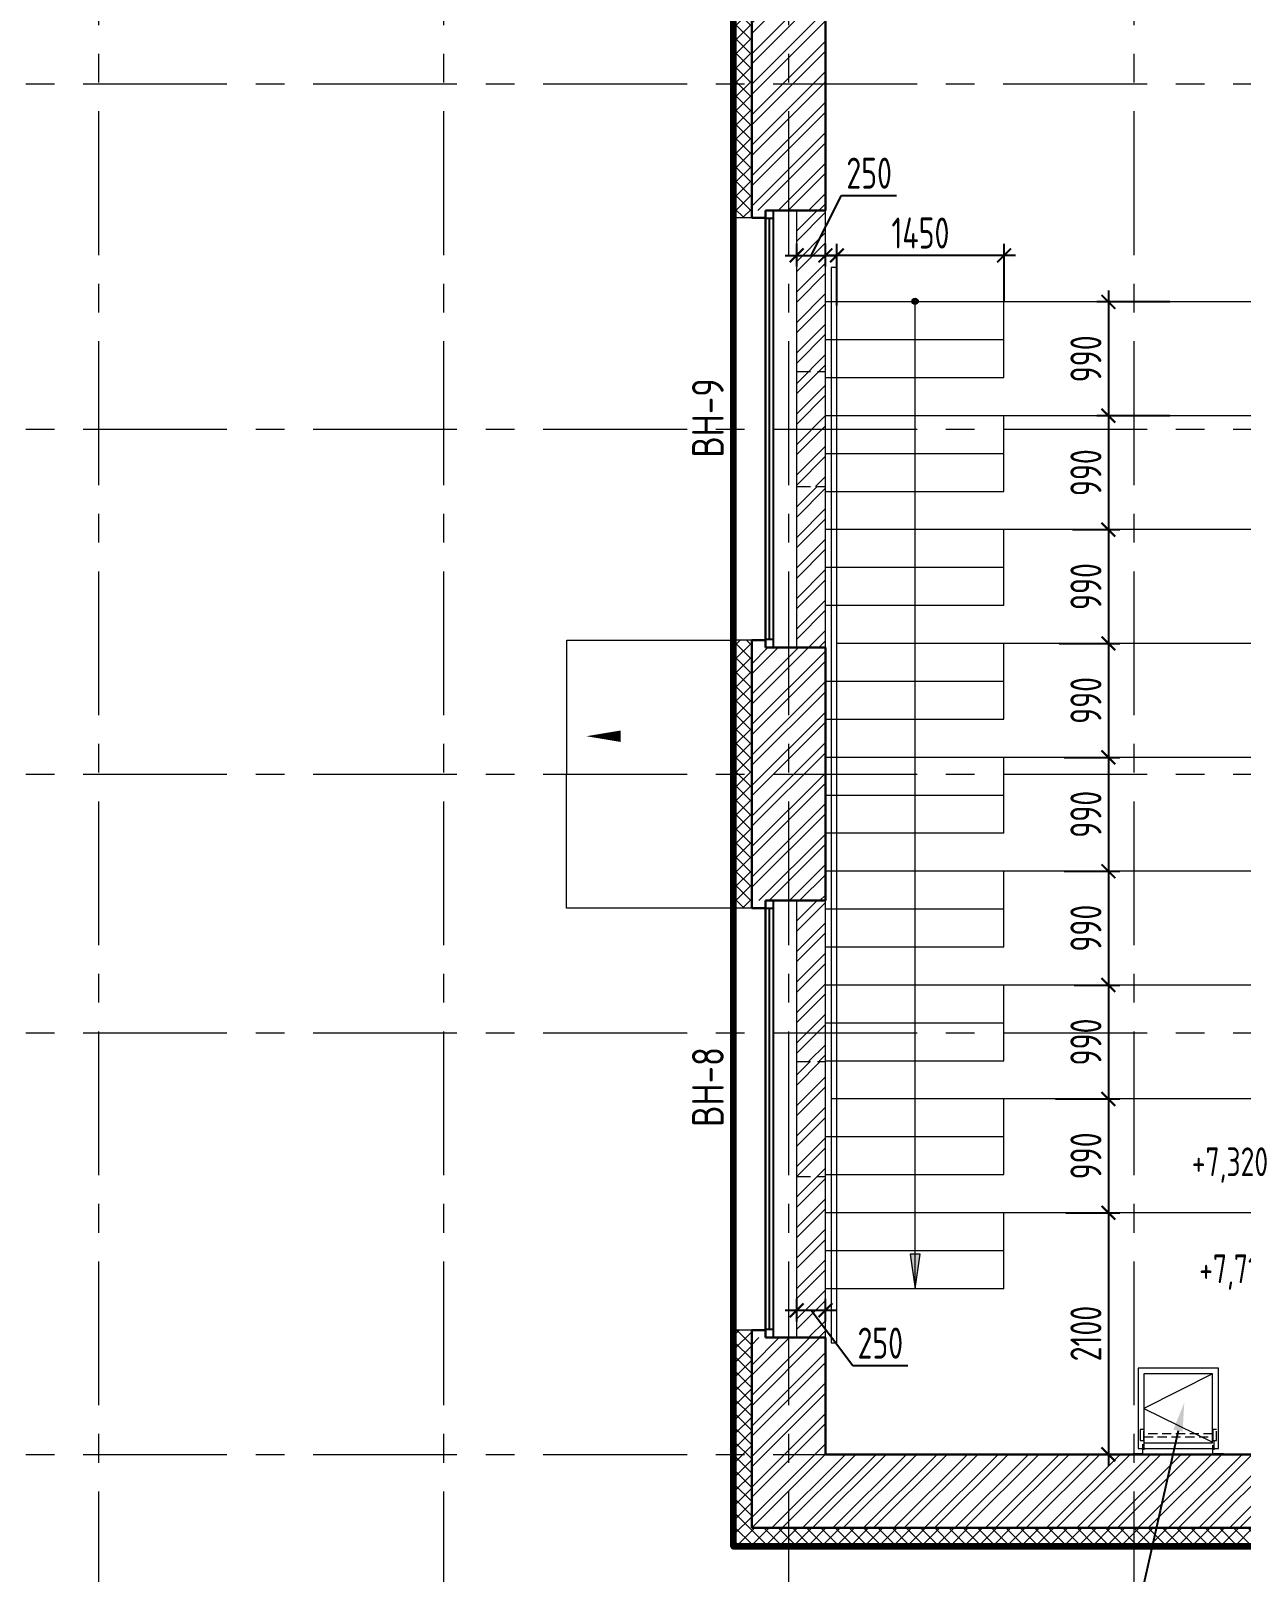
# Model space of a CAD drawing. Header units: millimetres. Extents: x -354900 to 8840672, y 0 to 292181.
# Drawn here: x -83885 to -73361, y 81661 to 95063 of the extents above; entities that cross this region are included whole.
import ezdxf
from ezdxf import colors
from ezdxf.entities.mleader import LeaderData, LeaderLine
from ezdxf.math import Vec2, Vec3

# ---------------------------------------------------------------- set-up
doc = ezdxf.new("R2010")
doc.units = ezdxf.units.MM
doc.header["$MEASUREMENT"] = 0
doc.linetypes.add('CENTER', pattern=[2, 1.25, -0.25, 0.25, -0.25])
doc.linetypes.add('HIDDEN', pattern=[6, 4, -2])
doc.layers.get('0').update_dxf_attribs({"color": 250, "lineweight": 9})
doc.layers.add('25. ЗАЛИВКА ЗОН', color=7, linetype='Continuous', lineweight=0, transparency=0.2)
for name, color, linetype, lineweight in [('АР_Выноски АПР', 7, 'Continuous', 5), ('АР_Лестницы', 250, 'Continuous', 15), ('АР_Лестницы ограждения', 86, 'Continuous', 13), ('АР_Навесной фасад', 5, 'Continuous', 5), ('АР_Оси', 193, 'Continuous', 9), ('АР_Отметки', 250, 'Continuous', 15), ('АР_Размеры', 175, 'Continuous', 9), ('АР_Размеры дверей', 15, 'Continuous', 0), ('АР_Сущ Несущая стена', 202, 'Continuous', 30), ('АР_Утеплитель', 250, 'Continuous', 9), ('АР_Штриховка кирпич', 250, 'Continuous', 9), ('Маркировка ОКОН', 7, 'Continuous', 18), ('перекр 0.3', 181, 'Continuous', 30), ('Специальное оборудование', 7, 'Continuous', 9)]:
    doc.layers.add(name, color=color, linetype=linetype, lineweight=lineweight)
doc.layers.add('АР_Выноски_пожарная зона', color=7, linetype='Continuous', lineweight=5, true_color=0xdb0000)
doc.layers.add('АР_новое окно', color=160, linetype='Continuous')
doc.styles.add('ISOCPEUR', font='isocpeur.ttf', dxfattribs={"width": 0.7})
doc.styles.add('PDF ISOCPEUR', font='isocpeur.ttf')
doc.styles.add('ГОСТ 2.304', font='isocpeur.ttf', dxfattribs={"width": 0.7})
doc.dimstyles.new('R_100', dxfattribs={"dimtxt": 270, "dimasz": 120, "dimexe": 100, "dimexo": 0, "dimgap": 60, "dimtad": 1, "dimdec": 0, "dimrnd": 5, "dimzin": 0, "dimdsep": 46, "dimtxsty": 'ISOCPEUR', "dimblk": 'ARCHTICK', "dimcen": 0, "dimdle": 100, "dimclrd": 256, "dimclre": 256, "dimclrt": 256, "dimadec": 0, "dimazin": 0, "dimtfac": 2, "dimtdec": 0, "dimtofl": 0, "dimtmove": 1, "dimatfit": 3, "dimfxl": 1, "dimtvp": 3, "dimtolj": 1, "dimtzin": 0, "dimarcsym": 0})
pattern_1 = [(45, (-1028542.36, 164822.8), (-132.58252, 132.58252), []), (45, (-1028453.97, 164822.8), (-132.58252, 132.58252), [])]

# ---------------------------------------------------------------- blocks, each defined once
blk = doc.blocks.new('*U82')
at = {"layer": 'АР_новое окно', "lineweight": 20}
for p, q in [((0, 3800), (-70, 3800)), ((0, 0), (-70, 0))]:
    blk.add_line(p, q, dxfattribs=at)
at = {"layer": 'АР_новое окно'}
for p, q in [((-70, 3800), (-70, 0)), ((-70, 0), (-70, 3800)), ((0, 3800), (0, 0)), ((0, 3730), (-70, 3730)), ((-35, 3730), (-35, 70)), ((0, 70), (-70, 70))]:
    blk.add_line(p, q, dxfattribs=at)
blk = doc.blocks.new('_DotSmall')
at = {"color": 0, "linetype": 'ByBlock', "const_width": 0.5}
blk.add_lwpolyline([(-0.0625, 0, 1), (0.0625, 0, 1)], format="xyb", close=True, dxfattribs=at)
blk = doc.blocks.new('_ArchTick')
at = {"color": 0, "linetype": 'ByBlock', "const_width": 0.15}
blk.add_lwpolyline([(-0.5, -0.5), (0.5, 0.5)], dxfattribs=at)
blk = doc.blocks.new('*D591')
at = {"layer": 'АР_Размеры дверей', "lineweight": -2, "ltscale": 100, "transparency": 16777216}
for p, q in [((-77101, 93110), (-76836, 93630)), ((-76836, 93630), (-76357, 93630)), ((-77226, 93013), (-77226, 93210)), ((-76976, 93013), (-76976, 93210)), ((-77326, 93110), (-76876, 93110))]:
    blk.add_line(p, q, dxfattribs=at)
at = {"layer": 'АР_Размеры дверей', "lineweight": -2, "ltscale": 100, "transparency": 16777216, "xscale": 120, "yscale": 120, "zscale": 120, "rotation": 180}
blk.add_blockref('_ArchTick', (-77226, 93110), dxfattribs=at)
at = {"layer": 'АР_Размеры дверей', "lineweight": -2, "ltscale": 100, "transparency": 16777216, "xscale": 120, "yscale": 120, "zscale": 120}
blk.add_blockref('_ArchTick', (-76976, 93110), dxfattribs=at)
at = {"layer": 'АР_Размеры дверей', "ltscale": 100, "transparency": 16777216, "insert": (-76596, 93825), "char_height": 270, "attachment_point": 5, "style": 'ISOCPEUR'}
blk.add_mtext('\\A1;250', dxfattribs=at)
blk = doc.blocks.new('*D592')
at = {"layer": 'АР_Размеры дверей', "lineweight": -2, "ltscale": 100, "transparency": 16777216}
for p, q in [((-77226, 83841), (-77226, 84039)), ((-76976, 83841), (-76976, 84039)), ((-77326, 83939), (-76876, 83939)), ((-77101, 83939), (-76738, 83458)), ((-76738, 83458), (-76259, 83458))]:
    blk.add_line(p, q, dxfattribs=at)
at = {"layer": 'АР_Размеры дверей', "lineweight": -2, "ltscale": 100, "transparency": 16777216, "xscale": 120, "yscale": 120, "zscale": 120, "rotation": 180}
blk.add_blockref('_ArchTick', (-77226, 83939), dxfattribs=at)
at = {"layer": 'АР_Размеры дверей', "lineweight": -2, "ltscale": 100, "transparency": 16777216, "xscale": 120, "yscale": 120, "zscale": 120}
blk.add_blockref('_ArchTick', (-76976, 83939), dxfattribs=at)
at = {"layer": 'АР_Размеры дверей', "ltscale": 100, "transparency": 16777216, "insert": (-76499, 83653), "char_height": 270, "attachment_point": 5, "style": 'ISOCPEUR'}
blk.add_mtext('\\A1;250', dxfattribs=at)
blk = doc.blocks.new('*D596')
at = {"layer": 'АР_Размеры дверей', "lineweight": -2, "ltscale": 100, "transparency": 16777216}
for p, q in [((-76876, 92675), (-76876, 93210)), ((-75423, 92706), (-75423, 93210)), ((-75323, 93110), (-76976, 93110))]:
    blk.add_line(p, q, dxfattribs=at)
at = {"layer": 'АР_Размеры дверей', "lineweight": -2, "ltscale": 100, "transparency": 16777216, "xscale": 120, "yscale": 120, "zscale": 120, "rotation": 180}
blk.add_blockref('_ArchTick', (-76876, 93110), dxfattribs=at)
at = {"layer": 'АР_Размеры дверей', "lineweight": -2, "ltscale": 100, "transparency": 16777216, "xscale": 120, "yscale": 120, "zscale": 120}
blk.add_blockref('_ArchTick', (-75423, 93110), dxfattribs=at)
at = {"layer": 'АР_Размеры дверей', "ltscale": 100, "transparency": 16777216, "insert": (-76150, 93305), "char_height": 270, "attachment_point": 5, "style": 'ISOCPEUR'}
blk.add_mtext('\\A1;1450', dxfattribs=at)
blk = doc.blocks.new('*D598')
at = {"layer": 'АР_Размеры дверей', "lineweight": -2, "ltscale": 100, "transparency": 16777216}
for p, q in [((-74516, 92806), (-74516, 91616)), ((-73982, 92706), (-74616, 92706)), ((-73982, 91716), (-74616, 91716))]:
    blk.add_line(p, q, dxfattribs=at)
at = {"layer": 'АР_Размеры дверей', "lineweight": -2, "ltscale": 100, "transparency": 16777216, "xscale": 120, "yscale": 120, "zscale": 120}
for p, rotation in [((-74516, 92706), 90), ((-74516, 91716), 270)]:
    blk.add_blockref('_ArchTick', p, dxfattribs=dict(at, rotation=rotation))
at = {"layer": 'АР_Размеры дверей', "ltscale": 100, "transparency": 16777216, "insert": (-74711, 92211), "char_height": 270, "attachment_point": 5, "rotation": 90, "style": 'ISOCPEUR'}
blk.add_mtext('\\A1;990', dxfattribs=at)
blk = doc.blocks.new('*D599')
at = {"layer": 'АР_Размеры дверей', "lineweight": -2, "ltscale": 100, "transparency": 16777216}
for p, q in [((-74516, 91816), (-74516, 90626)), ((-73982, 91716), (-74616, 91716)), ((-74827, 90726), (-74416, 90726))]:
    blk.add_line(p, q, dxfattribs=at)
at = {"layer": 'АР_Размеры дверей', "lineweight": -2, "ltscale": 100, "transparency": 16777216, "xscale": 120, "yscale": 120, "zscale": 120}
for p, rotation in [((-74516, 91716), 90), ((-74516, 90726), 270)]:
    blk.add_blockref('_ArchTick', p, dxfattribs=dict(at, rotation=rotation))
at = {"layer": 'АР_Размеры дверей', "ltscale": 100, "transparency": 16777216, "insert": (-74711, 91221), "char_height": 270, "attachment_point": 5, "rotation": 90, "style": 'ISOCPEUR'}
blk.add_mtext('\\A1;990', dxfattribs=at)
blk = doc.blocks.new('*D600')
at = {"layer": 'АР_Размеры дверей', "lineweight": -2, "ltscale": 100, "transparency": 16777216}
for p, q in [((-74516, 90826), (-74516, 89636)), ((-74827, 90726), (-74416, 90726)), ((-74945, 89736), (-74416, 89736))]:
    blk.add_line(p, q, dxfattribs=at)
at = {"layer": 'АР_Размеры дверей', "lineweight": -2, "ltscale": 100, "transparency": 16777216, "xscale": 120, "yscale": 120, "zscale": 120}
for p, rotation in [((-74516, 90726), 90), ((-74516, 89736), 270)]:
    blk.add_blockref('_ArchTick', p, dxfattribs=dict(at, rotation=rotation))
at = {"layer": 'АР_Размеры дверей', "ltscale": 100, "transparency": 16777216, "insert": (-74711, 90231), "char_height": 270, "attachment_point": 5, "rotation": 90, "style": 'ISOCPEUR'}
blk.add_mtext('\\A1;990', dxfattribs=at)
blk = doc.blocks.new('*D601')
at = {"layer": 'АР_Размеры дверей', "lineweight": -2, "ltscale": 100, "transparency": 16777216}
for p, q in [((-74516, 89836), (-74516, 88646)), ((-74945, 89736), (-74416, 89736)), ((-74901, 88746), (-74416, 88746))]:
    blk.add_line(p, q, dxfattribs=at)
at = {"layer": 'АР_Размеры дверей', "lineweight": -2, "ltscale": 100, "transparency": 16777216, "xscale": 120, "yscale": 120, "zscale": 120}
for p, rotation in [((-74516, 89736), 90), ((-74516, 88746), 270)]:
    blk.add_blockref('_ArchTick', p, dxfattribs=dict(at, rotation=rotation))
at = {"layer": 'АР_Размеры дверей', "ltscale": 100, "transparency": 16777216, "insert": (-74711, 89241), "char_height": 270, "attachment_point": 5, "rotation": 90, "style": 'ISOCPEUR'}
blk.add_mtext('\\A1;990', dxfattribs=at)
blk = doc.blocks.new('*D602')
at = {"layer": 'АР_Размеры дверей', "lineweight": -2, "ltscale": 100, "transparency": 16777216}
for p, q in [((-74901, 88746), (-74416, 88746)), ((-74516, 88846), (-74516, 87656)), ((-74901, 87756), (-74416, 87756))]:
    blk.add_line(p, q, dxfattribs=at)
at = {"layer": 'АР_Размеры дверей', "lineweight": -2, "ltscale": 100, "transparency": 16777216, "xscale": 120, "yscale": 120, "zscale": 120}
for p, rotation in [((-74516, 88746), 90), ((-74516, 87756), 270)]:
    blk.add_blockref('_ArchTick', p, dxfattribs=dict(at, rotation=rotation))
at = {"layer": 'АР_Размеры дверей', "ltscale": 100, "transparency": 16777216, "insert": (-74711, 88251), "char_height": 270, "attachment_point": 5, "rotation": 90, "style": 'ISOCPEUR'}
blk.add_mtext('\\A1;990', dxfattribs=at)
blk = doc.blocks.new('*D603')
at = {"layer": 'АР_Размеры дверей', "lineweight": -2, "ltscale": 100, "transparency": 16777216}
for p, q in [((-74516, 87856), (-74516, 86666)), ((-74901, 87756), (-74416, 87756)), ((-74812, 86766), (-74416, 86766))]:
    blk.add_line(p, q, dxfattribs=at)
at = {"layer": 'АР_Размеры дверей', "lineweight": -2, "ltscale": 100, "transparency": 16777216, "xscale": 120, "yscale": 120, "zscale": 120}
for p, rotation in [((-74516, 87756), 90), ((-74516, 86766), 270)]:
    blk.add_blockref('_ArchTick', p, dxfattribs=dict(at, rotation=rotation))
at = {"layer": 'АР_Размеры дверей', "ltscale": 100, "transparency": 16777216, "insert": (-74711, 87261), "char_height": 270, "attachment_point": 5, "rotation": 90, "style": 'ISOCPEUR'}
blk.add_mtext('\\A1;990', dxfattribs=at)
blk = doc.blocks.new('*D604')
at = {"layer": 'АР_Размеры дверей', "lineweight": -2, "ltscale": 100, "transparency": 16777216}
for p, q in [((-74516, 86866), (-74516, 85676)), ((-74812, 86766), (-74416, 86766)), ((-74975, 85776), (-74416, 85776))]:
    blk.add_line(p, q, dxfattribs=at)
at = {"layer": 'АР_Размеры дверей', "lineweight": -2, "ltscale": 100, "transparency": 16777216, "xscale": 120, "yscale": 120, "zscale": 120}
for p, rotation in [((-74516, 86766), 90), ((-74516, 85776), 270)]:
    blk.add_blockref('_ArchTick', p, dxfattribs=dict(at, rotation=rotation))
at = {"layer": 'АР_Размеры дверей', "ltscale": 100, "transparency": 16777216, "insert": (-74711, 86271), "char_height": 270, "attachment_point": 5, "rotation": 90, "style": 'ISOCPEUR'}
blk.add_mtext('\\A1;990', dxfattribs=at)
blk = doc.blocks.new('*D605')
at = {"layer": 'АР_Размеры дверей', "lineweight": -2, "ltscale": 100, "transparency": 16777216}
for p, q in [((-74975, 85776), (-74416, 85776)), ((-74516, 85876), (-74516, 84686)), ((-74886, 84786), (-74416, 84786))]:
    blk.add_line(p, q, dxfattribs=at)
at = {"layer": 'АР_Размеры дверей', "lineweight": -2, "ltscale": 100, "transparency": 16777216, "xscale": 120, "yscale": 120, "zscale": 120}
for p, rotation in [((-74516, 85776), 90), ((-74516, 84786), 270)]:
    blk.add_blockref('_ArchTick', p, dxfattribs=dict(at, rotation=rotation))
at = {"layer": 'АР_Размеры дверей', "ltscale": 100, "transparency": 16777216, "insert": (-74711, 85281), "char_height": 270, "attachment_point": 5, "rotation": 90, "style": 'ISOCPEUR'}
blk.add_mtext('\\A1;990', dxfattribs=at)
blk = doc.blocks.new('*D606')
at = {"layer": 'АР_Размеры дверей', "lineweight": -2, "ltscale": 100, "transparency": 16777216}
for p, q in [((-74516, 84886), (-74516, 82586)), ((-74886, 84786), (-74416, 84786)), ((-74885, 82686), (-74416, 82686))]:
    blk.add_line(p, q, dxfattribs=at)
at = {"layer": 'АР_Размеры дверей', "lineweight": -2, "ltscale": 100, "transparency": 16777216, "xscale": 120, "yscale": 120, "zscale": 120}
for p, rotation in [((-74516, 84786), 90), ((-74516, 82686), 270)]:
    blk.add_blockref('_ArchTick', p, dxfattribs=dict(at, rotation=rotation))
at = {"layer": 'АР_Размеры дверей', "ltscale": 100, "transparency": 16777216, "insert": (-74711, 83736), "char_height": 270, "attachment_point": 5, "rotation": 90, "style": 'ISOCPEUR'}
blk.add_mtext('\\A1;2100', dxfattribs=at)
blk = doc.blocks.new('A$C60ad7450')
at = {"layer": 'перекр 0.3', "color": 7, "linetype": 'HIDDEN', "lineweight": 5, "ltscale": 20}
for p, q in [((47.64375, 120.6975), (47.64375, 217.5096)), ((646.41875, 178.3782), (47.64375, 178.3782)), ((47.64375, 152.9682), (646.41875, 152.9682)), ((678.18125, 120.6975), (678.18125, 217.5096)), ((38.75025, 8.8935), (38.75025, 120.6975)), ((47.64375, 120.6975), (47.64375, 0)), ((646.41875, 0), (646.41875, 120.6975)), ((655.31225, 120.6975), (655.31225, 8.8935))]:
    blk.add_line(p, q, dxfattribs=at)
at = {"layer": 'Специальное оборудование'}
for p, q in [((47.64375, 217.5096), (15.88125, 217.5096)), ((15.88125, 217.5096), (15.88125, 120.6975)), ((678.18125, 217.5096), (646.41875, 217.5096)), ((646.41875, 217.5096), (646.41875, 120.6975)), ((-47.64375, 0), (-47.64375, 8.8935)), ((-47.64375, 8.8935), (38.75025, 8.8935)), ((47.64375, 0), (-47.64375, 0)), ((15.88125, 120.6975), (47.64375, 120.6975)), ((646.41875, 120.6975), (678.18125, 120.6975)), ((741.70625, 0), (646.41875, 0)), ((655.31225, 8.8935), (741.70625, 8.8935)), ((741.70625, 8.8935), (741.70625, 0))]:
    blk.add_line(p, q, dxfattribs=at)
blk = doc.blocks.new('*U608')
h = blk.add_hatch(color=256)
h.dxf.hatch_style = 1
edge = h.paths.add_edge_path()
edge.add_arc((0, 0), 27.6, 0, 360)
h = blk.add_hatch(color=256)
h.dxf.hatch_style = 1
h.paths.add_polyline_path([(8286, -44), (8286, 44), (8586, 0)])
blk.add_line((8586, 0), (0, 0))
blk.add_lwpolyline([(8286, 44), (8286, -44), (8586, 0), (8286, 44)])
blk.add_circle((0, 0), 27.6)

msp = doc.modelspace()

# ---------------------------------------------------------------- hatches: boundary and pattern name
at = {"layer": 'АР_Утеплитель', "ltscale": 100}
h = msp.add_hatch(dxfattribs=at)
h.set_pattern_fill('ANSI37', color=256, scale=700)
h.set_pattern_definition([(45, (-1053655.85, 129327.83), (-61.871843, 61.871843), []), (135, (-1053655.85, 129327.83), (-61.871843, -61.871843), [])])
h.paths.add_polyline_path([(-77615.9, 95235.7), (-77615.9, 93435.7), (-77765.9, 93435.7), (-77765.9, 95235.7)])
h = msp.add_hatch(dxfattribs=at)
h.set_pattern_fill('ANSI37', color=256, scale=700)
h.set_pattern_definition([(45, (-1053655.85, 123327.83), (-61.871843, 61.871843), []), (135, (-1053655.85, 123327.83), (-61.871843, -61.871843), [])])
h.paths.add_polyline_path([(-77615.9, 89765.7), (-77615.9, 87435.7), (-77765.9, 87435.7), (-77765.9, 89765.7)])
h = msp.add_hatch(dxfattribs=at)
h.set_pattern_fill('ANSI37', color=256, scale=700)
h.set_pattern_definition([(45, (-1021962.33, 104359.21), (-61.871843, 61.871843), []), (135, (-1021962.33, 104359.21), (-61.871843, -61.871843), [])])
h.paths.add_polyline_path([(-76965.7, 64815.7), (-70615.7, 64815.7), (-70615.7, 82045.7), (-77615.9, 82045.7), (-77615.9, 83765.7), (-77765.9, 83765.7), (-77765.9, 81895.7), (-70765.7, 81895.7), (-70765.7, 64965.7), (-77115.7, 64965.7), (-77115.7, 54955.7), (-63715.7, 54955.7), (-63715.7, 61305.7), (-55595.7, 61305.7), (-55595.7, 66495.7), (-47328.3, 66495.7), (-47328.3, 66245.7), (-47178.3, 66245.7), (-47178.3, 66645.7), (-55745.7, 66645.7), (-55745.7, 61455.7), (-63865.7, 61455.7), (-63865.7, 55105.7), (-76965.7, 55105.7)])
at = {"layer": 'АР_Штриховка кирпич', "ltscale": 100}
h = msp.add_hatch(dxfattribs=at)
h.set_pattern_fill('ANSI32', color=256, scale=500)
h.set_pattern_definition(pattern_1)
h.paths.add_polyline_path([(-76975.9, 95170.7), (-77615.9, 95170.7), (-77615.9, 93500.7), (-76975.9, 93500.7)])
h = msp.add_hatch(dxfattribs=at)
h.set_pattern_fill('ANSI32', color=256, scale=500)
h.set_pattern_definition([(45, (-1028542.36, 163422.8), (-132.58252, 132.58252), []), (45, (-1028453.97, 163422.8), (-132.58252, 132.58252), [])])
h.paths.add_polyline_path([(-76975.9, 93500.7), (-77225.9, 93500.7), (-77225.9, 91100.7), (-76975.9, 91100.7)])
h = msp.add_hatch(dxfattribs=at)
h.set_pattern_fill('ANSI32', color=256, scale=500)
h.set_pattern_definition([(45, (-1028542.36, 161022.8), (-132.58252, 132.58252), []), (45, (-1028453.97, 161022.8), (-132.58252, 132.58252), [])])
h.paths.add_polyline_path([(-76975.9, 91100.7), (-77225.9, 91100.7), (-77225.9, 89700.7), (-76975.9, 89700.7)])
h = msp.add_hatch(dxfattribs=at)
h.set_pattern_fill('ANSI32', color=256, scale=500)
h.set_pattern_definition(pattern_1)
h.paths.add_polyline_path([(-76975.9, 89700.7), (-77615.9, 89700.7), (-77615.9, 87500.7), (-76975.9, 87500.7)])
h = msp.add_hatch(dxfattribs=at)
h.set_pattern_fill('ANSI32', color=256, scale=500)
h.set_pattern_definition([(45, (-1028542.36, 157422.8), (-132.58252, 132.58252), []), (45, (-1028453.97, 157422.8), (-132.58252, 132.58252), [])])
h.paths.add_polyline_path([(-76975.9, 87500.7), (-77225.9, 87500.7), (-77225.9, 86100.7), (-76975.9, 86100.7)])
h = msp.add_hatch(dxfattribs=at)
h.set_pattern_fill('ANSI32', color=256, scale=500)
h.set_pattern_definition([(45, (-1028542.36, 155022.8), (-132.58252, 132.58252), []), (45, (-1028453.97, 155022.8), (-132.58252, 132.58252), [])])
h.paths.add_polyline_path([(-76975.9, 86100.7), (-77225.9, 86100.7), (-77225.9, 83700.7), (-76975.9, 83700.7)])
h = msp.add_hatch(dxfattribs=at)
h.set_pattern_fill('ANSI32', color=256, scale=500)
h.set_pattern_definition(pattern_1)
h.paths.add_polyline_path([(-76975.9, 83700.7), (-77615.9, 83700.7), (-77615.9, 82045.7), (-70615.7, 82045.7), (-70615.7, 82685.7), (-76975.8, 82685.7)])

# ---------------------------------------------------------------- linework, layer by layer
at = {"linetype": 'Continuous'}
msp.add_lwpolyline([(-78426.2, 88929.7, 0, 0, 0), (-79055.2, 88929.7, 0, 100, 0), (-78755.2, 88929.7, 100, 100, 0)], format="xyseb", dxfattribs=at)
at = {"layer": 'АР_Лестницы', "color": 18, "ltscale": 50, "true_color": 0x000000}
for p, q in [((-65215.8, 92705.7), (-76975.9, 92705.7)), ((-75423.5, 92047.6), (-75423.5, 92705.7)), ((-75423.5, 92375.7), (-76975.9, 92375.7)), ((-75423.5, 92045.7), (-76975.9, 92045.7)), ((-65615.9, 91715.7), (-76975.9, 91715.7)), ((-75423.5, 91057.6), (-75423.5, 91715.7)), ((-75423.5, 91385.7), (-76975.9, 91385.7)), ((-75423.5, 91055.7), (-76975.9, 91055.7)), ((-65615.9, 90725.7), (-76975.9, 90725.7)), ((-75423.5, 90067.6), (-75423.5, 90725.7)), ((-75423.5, 90395.7), (-76975.9, 90395.7)), ((-75423.5, 90065.7), (-76975.9, 90065.7)), ((-65615.9, 89735.7), (-76875.9, 89735.7)), ((-75423.5, 89077.6), (-75423.5, 89735.7)), ((-75423.5, 89405.7), (-76975.9, 89405.7)), ((-75423.5, 89075.7), (-76975.9, 89075.7)), ((-65615.9, 88745.7), (-76975.9, 88745.7)), ((-75423.5, 88087.6), (-75423.5, 88745.7)), ((-75423.5, 88415.7), (-76975.9, 88415.7)), ((-75423.5, 88085.7), (-76975.9, 88085.7)), ((-65615.9, 87755.7), (-76975.9, 87755.7)), ((-75423.5, 87097.6), (-75423.5, 87755.7)), ((-75423.5, 87425.7), (-76975.9, 87425.7)), ((-75423.5, 87095.7), (-76975.9, 87095.7)), ((-65615.9, 86765.7), (-76975.9, 86765.7)), ((-75423.5, 86107.6), (-75423.5, 86765.7)), ((-75423.5, 86435.7), (-76975.9, 86435.7)), ((-75423.5, 86105.7), (-76975.9, 86105.7)), ((-65665.9, 85775.7), (-76925.9, 85775.7)), ((-75423.5, 85117.6), (-75423.5, 85775.7)), ((-75423.5, 85445.7), (-76975.9, 85445.7)), ((-75423.5, 85115.7), (-76975.9, 85115.7)), ((-72795.9, 84785.7), (-76975.9, 84785.7)), ((-72795.9, 84785.7), (-75698.5, 84785.7)), ((-75423.5, 84125.7), (-75423.5, 84785.7)), ((-75423.5, 84455.7), (-76975.9, 84455.7)), ((-75423.5, 84125.7), (-76975.9, 84125.7))]:
    msp.add_line(p, q, dxfattribs=at)
at = {"layer": 'АР_Лестницы', "ltscale": 50}
for points in [[(-73559.2, 83435.7), (-74257.6, 83435.7), (-74257.6, 82735.7), (-73559.2, 82735.7)], [(-73609.2, 83385.7), (-74207.6, 83385.7), (-74207.6, 82785.7), (-73609.2, 82785.7)]]:
    msp.add_lwpolyline(points, close=True, dxfattribs=at)
msp.add_lwpolyline([(-73609.2, 83385.7), (-74207.6, 83085.7), (-73609.2, 82790.7)], dxfattribs=at)
at = {"layer": 'АР_Лестницы ограждения', "ltscale": 100}
for points in [[(-76875.9, 88600.7), (-76875.9, 93005.7), (-76925.9, 93005.7), (-76925.9, 88600.7)], [(-76925.9, 88594.2), (-76925.9, 83656.6), (-76875.9, 83656.6), (-76875.9, 88604.6)]]:
    msp.add_lwpolyline(points, dxfattribs=at)
at = {"layer": 'АР_Навесной фасад', "ltscale": 100}
for p, q in [((-77775.9, 81885.7), (-70775.7, 81885.7)), ((-77765.9, 81895.7), (-70765.7, 81895.7))]:
    msp.add_line(p, q, dxfattribs=at)
at = {"layer": 'АР_Навесной фасад', "color": 18, "ltscale": 100, "true_color": 0x000000}
for points in [[(-77615.9, 93435.7), (-77775.9, 93435.7)], [(-77615.9, 89765.7), (-77775.9, 89765.7)], [(-77615.9, 87435.7), (-77775.9, 87435.7)], [(-77615.9, 83765.7), (-77775.9, 83765.7)]]:
    msp.add_lwpolyline(points, dxfattribs=at)
at = {"layer": 'АР_новое окно', "ltscale": 100}
for p, q in [((-77775.9, 81885.7), (-77775.9, 106180.7)), ((-77765.9, 93435.7), (-77765.9, 95235.7)), ((-77765.9, 87435.7), (-77765.9, 89765.7)), ((-77765.9, 81895.7), (-77765.9, 83765.7))]:
    msp.add_line(p, q, dxfattribs=at)
at = {"layer": 'АР_Оси', "linetype": 'CENTER', "ltscale": 1000}
for p, q in [((-83295.8, 134363.2), (-83295.8, 78630.8)), ((-80295.8, 134363.2), (-80295.8, 78630.8)), ((-77295.8, 134363.2), (-77295.8, 78630.8)), ((-74295.8, 134363.2), (-74295.8, 78630.8)), ((-89429.5, 94600.7), (-6251.1, 94600.7)), ((-89429.5, 91600.7), (-6251.1, 91600.7)), ((-89429.5, 88600.7), (-6251.1, 88600.7)), ((-89429.5, 86350.7), (-6251.1, 86350.7)), ((-89429.5, 82685.7), (-5832.3, 82685.7))]:
    msp.add_line(p, q, dxfattribs=at)
at = {"layer": 'АР_Размеры', "color": 3, "lineweight": 200, "ltscale": 100}
msp.add_lwpolyline([(-47338.3, 66485.7), (-55585.7, 66485.7), (-55585.7, 61295.7), (-63705.7, 61295.7), (-63705.7, 54945.7), (-77125.7, 54945.7), (-77126.1, 64975.7), (-70775.7, 64975.7), (-70775.7, 81885.7), (-77775.9, 81885.7), (-77775.9, 106180.7), (-83715.8, 106180.7), (-83715.8, 119020.7), (-80206, 119020.7)], dxfattribs=at)
at = {"layer": 'АР_Сущ Несущая стена', "ltscale": 100}
for p, q in [((-77615.9, 93435.7), (-77615.9, 95235.7)), ((-76975.9, 93500.7), (-76975.9, 95170.7)), ((-77497, 93435.7), (-77615.9, 93435.7)), ((-77497, 93500.7), (-76975.9, 93500.7)), ((-77497, 93500.7), (-76975.9, 93500.7)), ((-77497, 93500.7), (-76975.9, 93500.7)), ((-77497, 93435.7), (-77497, 93500.7)), ((-77615.9, 87435.7), (-77615.9, 89765.7)), ((-77497, 89765.7), (-77615.9, 89765.7)), ((-77497, 89700.7), (-77497, 89765.7)), ((-77497, 89700.7), (-76975.9, 89700.7)), ((-77497, 89700.7), (-76975.9, 89700.7)), ((-76975.9, 87500.7), (-76975.9, 89700.7)), ((-77497, 87435.7), (-77615.9, 87435.7)), ((-77497, 87500.7), (-76975.9, 87500.7)), ((-77497, 87500.7), (-76975.9, 87500.7)), ((-77497, 87435.7), (-77497, 87500.7)), ((-77615.9, 82045.7), (-77615.9, 83765.7)), ((-77497, 83765.7), (-77615.9, 83765.7)), ((-77497, 83700.7), (-77497, 83765.7)), ((-77497, 83700.7), (-76975.9, 83700.7)), ((-77497, 83700.7), (-76975.9, 83700.7)), ((-76975.9, 82685.7), (-76975.9, 83700.7)), ((-76975.9, 82685.7), (-60000.7, 82685.7)), ((-77615.9, 82045.7), (-70615.7, 82045.7))]:
    msp.add_line(p, q, dxfattribs=at)
at = {"layer": 'АР_Сущ Несущая стена', "color": 4, "lineweight": 15, "ltscale": 100}
for p, q in [((-77497, 89700.7), (-77497, 93500.7)), ((-77497, 83700.7), (-77497, 87500.7))]:
    msp.add_line(p, q, dxfattribs=at)
at = {"layer": 'АР_Утеплитель', "ltscale": 0.25}
msp.add_lwpolyline([(-77775.9, 87435.7), (-79226, 87435.8), (-79225.8, 89765.8), (-77775.9, 89765.7)], dxfattribs=at)
msp.add_lwpolyline([(-77775.9, 87435.7), (-79226, 87435.8), (-79225.8, 89765.8), (-77775.9, 89765.7)], dxfattribs=at)
at = {"layer": 'АР_Штриховка кирпич', "ltscale": 100}
for p, q in [((-77225.9, 89700.7), (-77225.9, 93500.7)), ((-76975.9, 89700.7), (-76975.9, 93500.7)), ((-77225.9, 83700.7), (-77225.9, 87500.7)), ((-76975.9, 83700.7), (-76975.9, 87500.7))]:
    msp.add_line(p, q, dxfattribs=at)
at = {"layer": 'перекр 0.3', "color": 7, "linetype": 'HIDDEN', "lineweight": 5, "ltscale": 30}
for p, q in [((-77225.9, 92100.7), (-76975.9, 92100.7)), ((-77225.9, 91100.7), (-76975.9, 91100.7)), ((-77225.9, 86100.7), (-76975.9, 86100.7)), ((-77225.9, 85100.7), (-76975.9, 85100.7))]:
    msp.add_line(p, q, dxfattribs=at)

# ---------------------------------------------------------------- block references
at = {"layer": '25. ЗАЛИВКА ЗОН', "lineweight": 13, "ltscale": 500}
msp.add_blockref('A$C60ad7450', (-74255.3, 82685.7), dxfattribs=at)
at = {"layer": 'АР_Лестницы', "ltscale": 100, "rotation": 270}
msp.add_blockref('*U608', (-76196.5, 92711.3), dxfattribs=at)
at = {"layer": 'АР_новое окно', "xscale": -1, "rotation": 180}
for p in [(-77427, 93500.7), (-77427, 87500.7)]:
    msp.add_blockref('*U82', p, dxfattribs=at)

# ---------------------------------------------------------------- texts
at = {"layer": 'Маркировка ОКОН', "lineweight": 0, "char_height": 275.423, "attachment_point": 7, "rotation": 90, "style": 'PDF ISOCPEUR'}
for s, insert in [('{\\W0.8;ВН-9}', (-77860.5, 91351.3)), ('{\\W0.8;ВН-8}', (-77860.5, 85532.2))]:
    msp.add_mtext(s, dxfattribs=dict(at, insert=insert))

# ---------------------------------------------------------------- dimensions: what is measured, and where the dimension line sits
at = {"layer": 'АР_Размеры дверей', "ltscale": 100}
for base, p1, p2, picture, middle in [((-76975.9, 93110.4), (-77225.9, 93012.6), (-76975.9, 93012.6), '*D591', (-76775.8, 93630.4)), ((-76975.9, 83939), (-77225.9, 83841.3), (-76975.9, 83841.3), '*D592', (-76678.2, 83458.4))]:
    dim = msp.add_linear_dim(base=base, p1=p1, p2=p2, dimstyle='R_100', override={"dimpost": '\\X', "dimfxl": 2.5, "dimarcsym": 2}, dxfattribs=at)
    dim.commit()
    dim.dimension.update_dxf_attribs({"geometry": picture, "text_midpoint": middle, "dimtype": 160})
dim = msp.add_linear_dim(base=(-76875.9, 93110.4), p1=(-75423.5, 92705.7), p2=(-76875.9, 92674.6), dimstyle='R_100', override={"dimpost": '\\X', "dimfxl": 2.5, "dimarcsym": 2}, dxfattribs=at)
dim.commit()
dim.dimension.update_dxf_attribs({"geometry": '*D596', "text_midpoint": (-76149.7, 93305.4)})
for base, p1, p2, picture, middle in [((-74515.6, 91715.7), (-73982.5, 92705.7), (-73982.5, 91715.7), '*D598', (-74710.6, 92210.7)), ((-74515.6, 90725.7), (-73982.5, 91715.7), (-74826.5, 90725.7), '*D599', (-74710.6, 91220.7)), ((-74515.6, 89735.7), (-74826.5, 90725.7), (-74945, 89735.7), '*D600', (-74710.6, 90230.7)), ((-74515.6, 88745.7), (-74945, 89735.7), (-74900.6, 88745.7), '*D601', (-74710.6, 89240.7)), ((-74515.6, 87755.7), (-74900.6, 88745.7), (-74900.6, 87755.7), '*D602', (-74710.6, 88250.7)), ((-74515.6, 86765.7), (-74900.6, 87755.7), (-74811.7, 86765.7), '*D603', (-74710.6, 87260.7)), ((-74515.6, 85775.7), (-74811.7, 86765.7), (-74974.6, 85775.7), '*D604', (-74710.6, 86270.7)), ((-74515.6, 84785.7), (-74974.6, 85775.7), (-74885.9, 84785.7), '*D605', (-74710.6, 85280.7)), ((-74515.6, 82685.7), (-74885.9, 84785.7), (-74885.3, 82685.7), '*D606', (-74710.6, 83735.7))]:
    dim = msp.add_linear_dim(base=base, p1=p1, p2=p2, angle=90, dimstyle='R_100', override={"dimpost": '\\X', "dimfxl": 2.5, "dimarcsym": 2}, dxfattribs=at)
    dim.commit()
    dim.dimension.update_dxf_attribs({"geometry": picture, "text_midpoint": middle})

# ---------------------------------------------------------------- leaders
at = {"layer": 'АР_Выноски АПР', "color": 18, "true_color": 0x000000}
ml = msp.add_multileader_mtext('Standard', dxfattribs=at)
ml.set_content('{\\fISOCPEUR|b0|i1|c204|p34;Для доступа в подтрибунное пространство предусмотреть устройство люка 800x800 мм, на отм. +7,710 и закрепленную металлическую стремянку заводского изготовления Ral 7016}', color=(0, 0, 0), style='ISOCPEUR')
ml.set_leader_properties()
ml.build(insert=Vec2(0, 0))
ml.multileader.update_dxf_attribs({"text_left_attachment_type": 6, "text_right_attachment_type": 6, "dogleg_length": 26, "arrow_head_size": 250})
ctx = ml.context
ctx.base_point, ctx.char_height, ctx.arrow_head_size, ctx.landing_gap_size, ctx.plane_origin = Vec3(-81230.3, 81116.8), 250, 250, 25, Vec3(-88015.6, 90665.3)
ctx.left_attachment, ctx.right_attachment = 6, 6
notes = []
notes.append((ctx, [(0, (1, 1, 0), (-74307.8, 81116.8), (-1, 0), 26, [(0, [(-73855.9, 83135.7)], 0, [])])]))
ctx.mtext.insert, ctx.mtext.width, ctx.mtext.defined_height, ctx.mtext.flow_direction = Vec3(-81205.3, 81416.8), 7041.918, 3888.6, 5
at = {"layer": 'АР_Выноски_пожарная зона'}
ml = msp.add_multileader_mtext('Standard', dxfattribs=at)
ml.set_content('{\\H1.25x;Граница пожарной зоны} ', color=256, style='ГОСТ 2.304')
ml.set_leader_properties()
ml.build(insert=Vec2(0, 0))
ml.multileader.update_dxf_attribs({"text_left_attachment_type": 6, "text_right_attachment_type": 6, "dogleg_length": 100, "arrow_head_size": 250})
ctx = ml.context
ctx.base_point, ctx.char_height, ctx.arrow_head_size, ctx.landing_gap_size, ctx.plane_origin = Vec3(-79207.9, 77070.6), 400, 250, 25, Vec3(-70835.7, 74421.4)
ctx.left_attachment, ctx.right_attachment = 6, 6
notes.append((ctx, [(1, (1, 1, 0), (-73825.4, 77070.6), (-1, 0), 100, [(0, [(-70112, 83516.7)], 256, [])])]))
ctx.mtext.insert, ctx.mtext.width, ctx.mtext.flow_direction = Vec3(-79182.9, 77620.6), 5825.459, 5
at = {"layer": 'АР_Отметки'}
ml = msp.add_multileader_mtext('Standard', dxfattribs=at)
ml.set_content('+7,320', color=256, style='ISOCPEUR')
ml.set_leader_properties(color=256, linetype='Continuous', lineweight=-1)
ml.set_arrow_properties(name='DOTSMALL')
ml.build(insert=Vec2(0, 0))
ml.multileader.update_dxf_attribs({"has_text_frame": 1, "text_left_attachment_type": 4, "text_right_attachment_type": 4, "dogleg_length": 100, "arrow_head_size": 180})
ctx = ml.context
ctx.base_point, ctx.char_height, ctx.arrow_head_size, ctx.landing_gap_size, ctx.plane_origin = Vec3(-73840.7, 85021.5), 250, 180, 50, Vec3(-74427.2, 83754)
ctx.left_attachment, ctx.right_attachment = 4, 4
notes.append((ctx, [(0, (0, 0, 0), (0, 0), (1, 0), 1, [])]))
ctx.mtext.insert, ctx.mtext.width, ctx.mtext.line_spacing_style, ctx.mtext.flow_direction = Vec3(-73790.7, 85354.9), 852.697, 2, 5
ml = msp.add_multileader_mtext('Standard', dxfattribs=at)
ml.set_content('+7,710', color=256, style='ISOCPEUR')
ml.set_leader_properties(color=256, linetype='Continuous', lineweight=-1)
ml.set_arrow_properties(name='DOTSMALL')
ml.build(insert=Vec2(0, 0))
ml.multileader.update_dxf_attribs({"has_text_frame": 1, "text_left_attachment_type": 4, "text_right_attachment_type": 4, "dogleg_length": 100, "arrow_head_size": 180})
ctx = ml.context
ctx.base_point, ctx.char_height, ctx.arrow_head_size, ctx.landing_gap_size, ctx.plane_origin = Vec3(-73776.1, 84091.2), 250, 180, 50, Vec3(-74050.2, 82823.6)
ctx.left_attachment, ctx.right_attachment = 4, 4
notes.append((ctx, [(0, (0, 0, 0), (0, 0), (1, 0), 1, [])]))
ctx.mtext.insert, ctx.mtext.width, ctx.mtext.line_spacing_style, ctx.mtext.flow_direction = Vec3(-73726.1, 84424.5), 852.697, 2, 5
for ctx, leaders in notes:
    for number, flags, end, landing, length, lines in leaders:
        leader = LeaderData()
        leader.index, (leader.has_last_leader_line, leader.has_dogleg_vector, leader.attachment_direction) = number, flags
        leader.last_leader_point, leader.dogleg_vector, leader.dogleg_length = Vec3(end), Vec3(landing), length
        for number, points, colour, breaks in lines:
            line = LeaderLine()
            line.index, line.vertices, line.color, line.breaks = number, Vec3.list(points), colors.encode_raw_color(colour), breaks
            leader.lines.append(line)
        ctx.leaders.append(leader)

doc.saveas('drawing.dxf')
